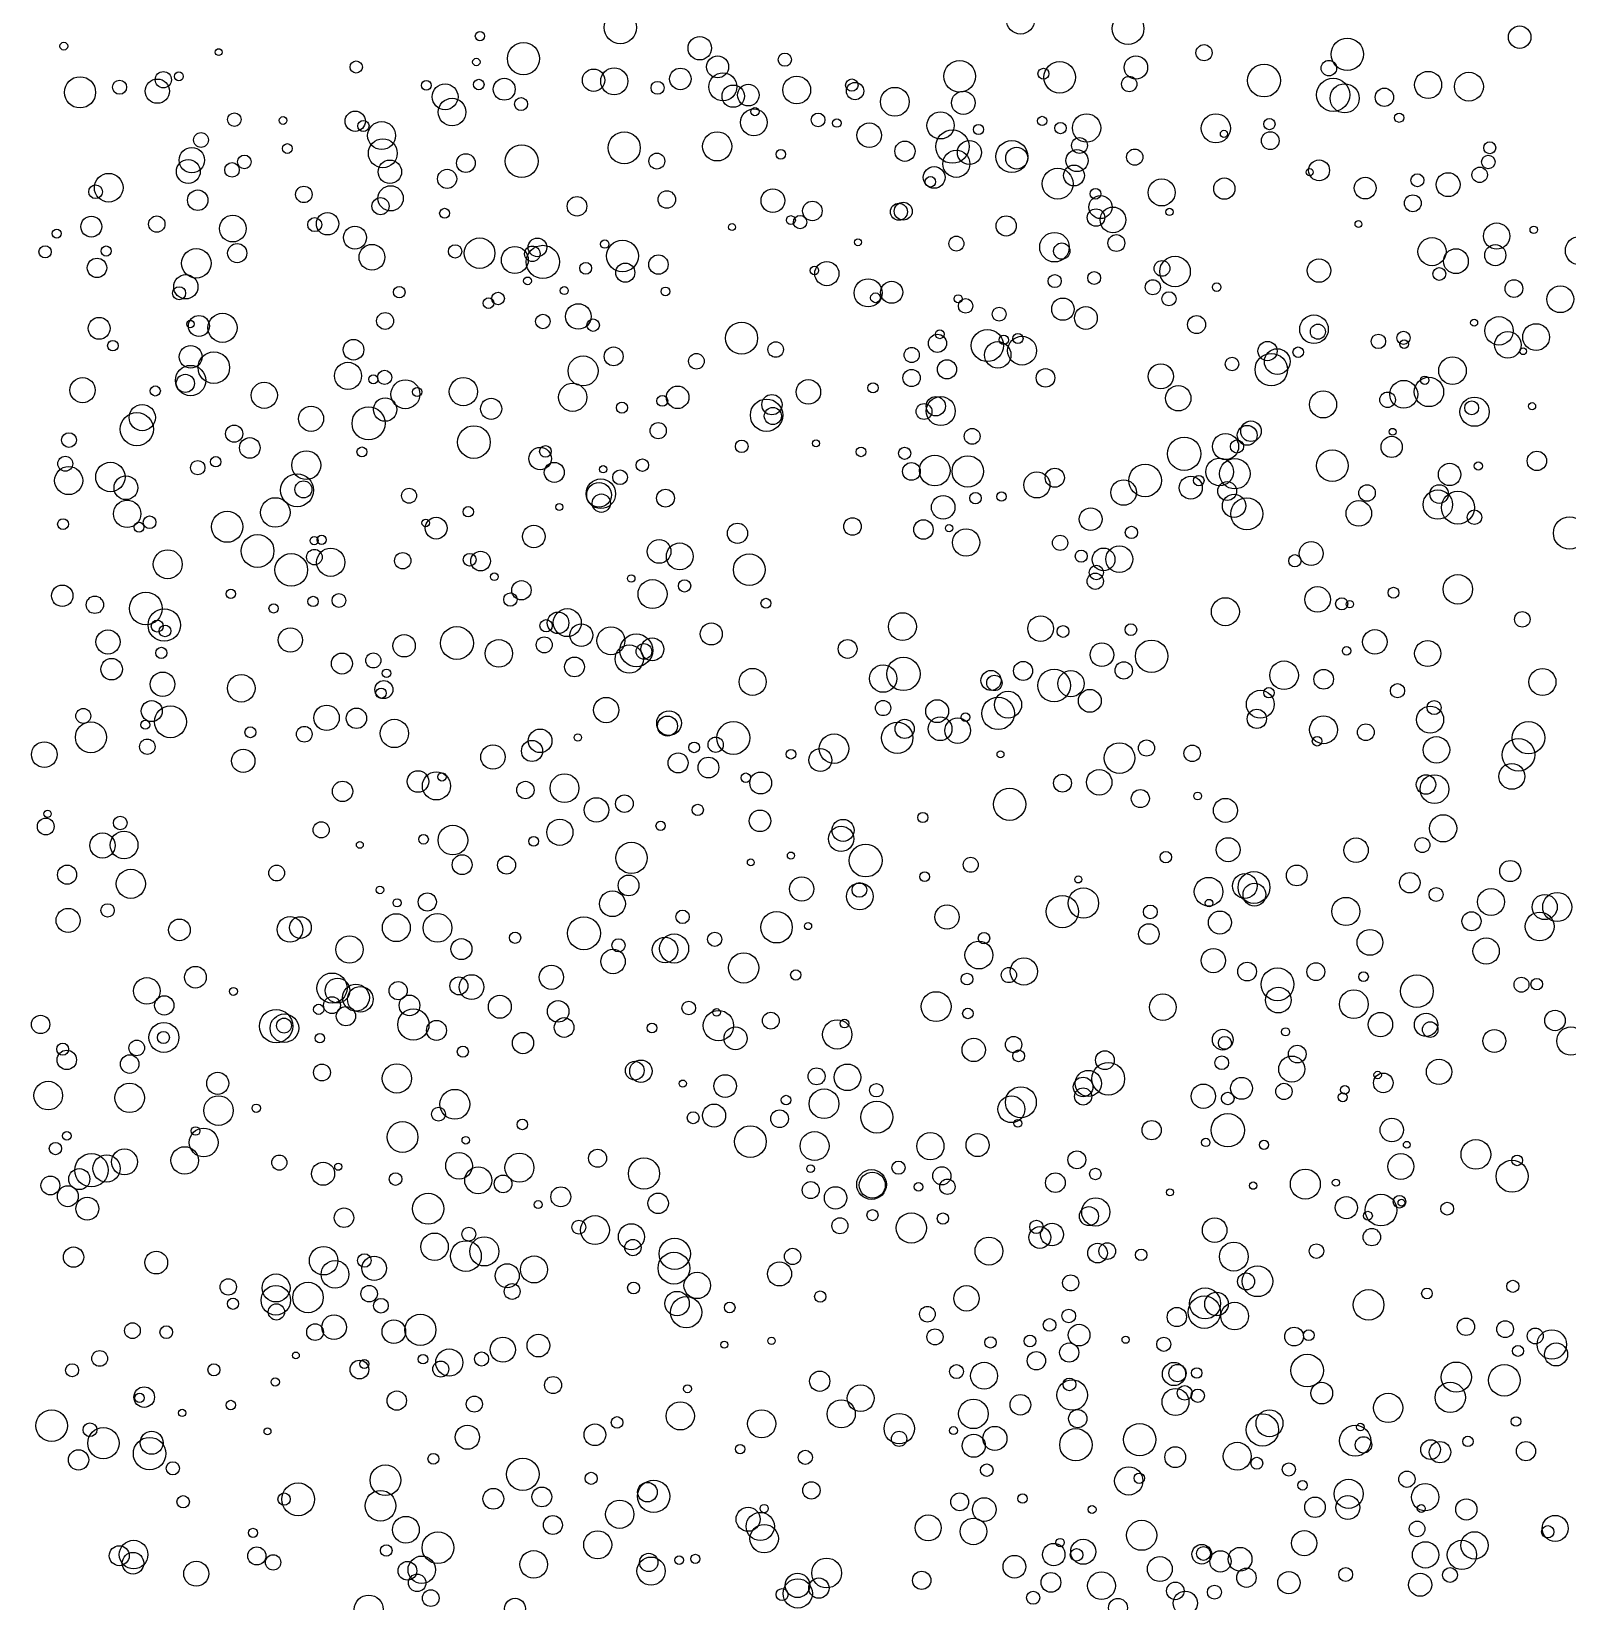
# Model space of a CAD drawing. Extents: x -296 to 296, y -196 to 196.
# Drawn here: x -295.4 to -226.5, y -77.1 to -6.7 of the extents above; entities that cross this region are included whole.
import ezdxf

# ---------------------------------------------------------------- set-up
doc = ezdxf.new("R2010")
doc.units = 0

msp = doc.modelspace()

# ---------------------------------------------------------------- linework, layer by layer
at = {"layer": 'VIA'}
for centre, radius in [((-251.0662, -6.1837), 0.6313), ((-269.0045, -6.5247), 0.7242), ((-246.2439, -6.574), 0.7117), ((-275.2961, -6.9101), 0.2096), ((-265.4448, -7.4504), 0.5257), ((-236.4184, -7.7222), 0.7251), ((-228.691, -6.955), 0.5035), ((-293.9498, -7.3593), 0.1754), ((-287.009, -7.6236), 0.1506), ((-273.3481, -7.9194), 0.7216), ((-261.6302, -7.9649), 0.2969), ((-242.8384, -7.6536), 0.3618), ((-280.8426, -8.2931), 0.2733), ((-275.4602, -8.0697), 0.1655), ((-270.2025, -8.8862), 0.5031), ((-269.2784, -8.9322), 0.6065), ((-266.3132, -8.8268), 0.4831), ((-264.6447, -8.2864), 0.4944), ((-253.7929, -8.7084), 0.7065), ((-250.0372, -8.5955), 0.2456), ((-249.3089, -8.7556), 0.7047), ((-245.8919, -8.3147), 0.5244), ((-240.1501, -8.9016), 0.7359), ((-237.2422, -8.3434), 0.3467), ((-293.2235, -9.4287), 0.6991), ((-291.4507, -9.2003), 0.3159), ((-289.7617, -9.377), 0.5444), ((-289.4895, -8.8637), 0.3639), ((-288.7942, -8.7131), 0.2003), ((-277.6997, -9.1152), 0.214), ((-276.8611, -9.6266), 0.5801), ((-275.3491, -9.0805), 0.2364), ((-274.2092, -9.2899), 0.4922), ((-267.3367, -9.2277), 0.2905), ((-264.409, -9.1818), 0.6267), ((-263.9449, -9.5994), 0.4993), ((-263.267, -9.5508), 0.486), ((-261.0955, -9.3233), 0.622), ((-258.6253, -9.1039), 0.2789), ((-258.484, -9.3713), 0.3876), ((-246.1926, -9.0563), 0.3441), ((-237.0514, -9.5392), 0.7428), ((-236.5365, -9.6957), 0.6531), ((-232.7942, -9.0947), 0.6056), ((-230.9669, -9.1744), 0.6474), ((-276.5477, -10.3126), 0.6167), ((-273.4538, -9.9564), 0.2898), ((-256.6975, -9.8509), 0.6457), ((-253.6303, -9.8977), 0.5243), ((-234.7551, -9.6511), 0.4122), ((-286.3052, -10.6502), 0.3042), ((-284.1207, -10.6909), 0.1723), ((-280.8893, -10.7225), 0.4563), ((-263.0201, -10.7748), 0.6014), ((-262.9696, -10.2938), 0.1844), ((-260.1403, -10.6648), 0.3059), ((-254.6514, -10.9131), 0.6072), ((-250.0956, -10.7116), 0.2082), ((-248.1047, -11.026), 0.6356), ((-242.3096, -11.0416), 0.6535), ((-234.0929, -10.569), 0.2048), ((-287.8002, -11.564), 0.3324), ((-280.5185, -10.9367), 0.2518), ((-279.7059, -11.3663), 0.6259), ((-268.8296, -11.9153), 0.7184), ((-264.6625, -11.8516), 0.6542), ((-259.2974, -10.8058), 0.1898), ((-257.8476, -11.3518), 0.5495), ((-254.1183, -11.8618), 0.7486), ((-252.9482, -11.093), 0.2249), ((-249.2724, -11.0299), 0.2562), ((-241.9471, -11.2918), 0.1614), ((-239.8704, -11.5956), 0.398), ((-239.9114, -10.8511), 0.253), ((-288.2127, -12.4694), 0.5681), ((-283.9317, -11.9469), 0.2194), ((-279.6522, -12.1593), 0.6484), ((-273.4262, -12.5166), 0.7337), ((-256.2464, -12.0691), 0.4545), ((-253.3576, -12.1279), 0.5385), ((-251.4551, -12.3083), 0.7158), ((-251.2366, -12.3813), 0.4915), ((-248.4208, -11.8095), 0.3543), ((-230.0335, -11.9128), 0.2705), ((-288.3708, -12.9786), 0.5361), ((-286.4107, -12.907), 0.327), ((-285.8585, -12.5491), 0.3058), ((-279.3361, -12.9899), 0.5257), ((-275.9279, -12.5999), 0.4205), ((-267.367, -12.5097), 0.3555), ((-261.8112, -12.205), 0.2152), ((-253.9427, -12.6298), 0.6091), ((-248.5344, -12.4882), 0.4934), ((-245.9451, -12.3341), 0.3648), ((-237.683, -12.9253), 0.4683), ((-230.0959, -12.5502), 0.3018), ((-291.9389, -13.703), 0.6431), ((-276.7686, -13.3082), 0.4296), ((-254.9371, -13.242), 0.4866), ((-255.1069, -13.4379), 0.2343), ((-249.3995, -13.5242), 0.694), ((-248.6689, -13.1544), 0.4673), ((-244.7409, -13.9148), 0.6063), ((-241.9304, -13.7434), 0.4768), ((-238.1055, -13.0023), 0.1605), ((-235.6144, -13.7198), 0.4892), ((-233.2754, -13.3717), 0.2913), ((-231.9002, -13.5671), 0.5354), ((-230.484, -13.1277), 0.3458), ((-292.5284, -13.8856), 0.3065), ((-287.9479, -14.2658), 0.4599), ((-283.1909, -14.0045), 0.3694), ((-279.3017, -14.18), 0.5668), ((-266.922, -14.2339), 0.3907), ((-262.1674, -14.2828), 0.5315), ((-247.4811, -14.5722), 0.5161), ((-247.7046, -13.9751), 0.2414), ((-233.4781, -14.4011), 0.3778), ((-279.754, -14.5305), 0.3865), ((-276.8804, -14.8511), 0.2243), ((-270.9469, -14.5349), 0.4382), ((-260.3946, -14.744), 0.4377), ((-256.5155, -14.7808), 0.3811), ((-256.3225, -14.757), 0.402), ((-247.6807, -15.0416), 0.3912), ((-246.9222, -15.148), 0.5776), ((-244.3907, -14.7911), 0.1633), ((-292.7192, -15.4483), 0.4679), ((-289.7823, -15.3363), 0.3662), ((-286.3781, -15.5366), 0.5979), ((-282.7059, -15.359), 0.3139), ((-282.1279, -15.3178), 0.5021), ((-280.9012, -15.9412), 0.5137), ((-263.9983, -15.4678), 0.1532), ((-261.3615, -15.1579), 0.2016), ((-260.9442, -15.2464), 0.2997), ((-251.7079, -15.4178), 0.4525), ((-235.9206, -15.3317), 0.1514), ((-229.7217, -15.8723), 0.5875), ((-228.0611, -15.5877), 0.1657), ((-294.2667, -15.7589), 0.2028), ((-275.3123, -16.6369), 0.6854), ((-272.7198, -16.3774), 0.4175), ((-269.7036, -16.2307), 0.1864), ((-268.9084, -16.7624), 0.7107), ((-258.3519, -16.1464), 0.1559), ((-253.9395, -16.2075), 0.334), ((-249.5445, -16.3706), 0.6622), ((-249.2153, -16.5449), 0.3649), ((-246.7691, -16.1836), 0.3786), ((-232.6197, -16.5691), 0.6307), ((-226.0039, -16.5236), 0.6383), ((-294.7904, -16.578), 0.2743), ((-292.4631, -17.2957), 0.4348), ((-292.0552, -16.5408), 0.2268), ((-288.014, -17.0924), 0.6614), ((-286.1772, -16.6362), 0.4306), ((-280.1382, -16.8217), 0.5791), ((-276.4135, -16.5577), 0.2991), ((-273.7342, -16.9472), 0.6044), ((-272.9494, -16.6656), 0.348), ((-272.4766, -17.0321), 0.7456), ((-267.297, -17.1485), 0.4349), ((-244.1388, -17.4636), 0.6845), ((-231.5507, -16.9971), 0.5581), ((-229.7838, -16.7295), 0.4735), ((-270.5559, -17.3152), 0.2645), ((-268.782, -17.5114), 0.4278), ((-260.3065, -17.4167), 0.1906), ((-259.7482, -17.5528), 0.5429), ((-249.5345, -17.8885), 0.295), ((-247.7645, -17.7504), 0.2884), ((-244.7253, -17.321), 0.3539), ((-237.6868, -17.4183), 0.524), ((-232.2946, -17.5685), 0.2875), ((-288.7816, -18.4313), 0.2917), ((-288.4808, -18.1444), 0.5441), ((-278.9121, -18.3847), 0.2601), ((-273.165, -17.8815), 0.1744), ((-271.5195, -18.3134), 0.1784), ((-266.9853, -18.3495), 0.1945), ((-257.8954, -18.4189), 0.6289), ((-256.8407, -18.3889), 0.4952), ((-245.1359, -18.1662), 0.3385), ((-242.2735, -18.1583), 0.1933), ((-228.9472, -18.2255), 0.3974), ((-226.8688, -18.7041), 0.6004), ((-274.9119, -18.8813), 0.2391), ((-274.4852, -18.6688), 0.282), ((-270.8862, -19.4747), 0.5728), ((-257.5675, -18.6384), 0.2198), ((-253.8594, -18.6812), 0.1819), ((-253.5275, -19.0002), 0.3254), ((-249.1676, -19.1476), 0.4994), ((-244.4114, -18.6816), 0.3171), ((-292.369, -20.0077), 0.4892), ((-288.2762, -19.8132), 0.164), ((-287.8944, -19.9011), 0.4707), ((-286.8362, -19.9856), 0.6523), ((-279.5502, -19.6776), 0.3788), ((-272.4737, -19.7003), 0.3265), ((-270.2218, -19.8626), 0.2796), ((-252.0224, -19.3694), 0.3124), ((-248.1333, -19.5449), 0.5099), ((-243.1727, -19.8383), 0.4036), ((-237.9106, -20.0495), 0.6415), ((-230.7318, -19.7547), 0.1564), ((-229.6181, -20.1172), 0.6374), ((-263.5686, -20.4472), 0.717), ((-254.7899, -20.6799), 0.4079), ((-254.6847, -20.2721), 0.1985), ((-252.5502, -20.7787), 0.7208), ((-251.8161, -20.5234), 0.2094), ((-250.998, -21.0073), 0.6477), ((-251.1806, -20.4651), 0.2286), ((-237.736, -20.1579), 0.3381), ((-235.0225, -20.5932), 0.3231), ((-233.8998, -20.4349), 0.2943), ((-229.2175, -20.7475), 0.595), ((-227.9537, -20.4019), 0.6029), ((-291.7523, -20.7862), 0.2363), ((-288.2648, -21.286), 0.5085), ((-287.226, -21.7677), 0.7087), ((-280.9642, -20.9663), 0.4614), ((-269.304, -21.2637), 0.4231), ((-262.0394, -20.9584), 0.3473), ((-255.9452, -21.202), 0.3406), ((-252.0861, -21.1963), 0.5934), ((-239.9913, -21.0254), 0.4311), ((-239.5573, -21.4967), 0.5765), ((-238.6188, -21.0762), 0.2343), ((-233.8658, -20.7155), 0.1914), ((-228.5357, -21.0333), 0.1515), ((-288.2691, -22.346), 0.6801), ((-281.214, -22.1364), 0.608), ((-270.677, -21.9176), 0.6719), ((-265.5941, -21.4813), 0.3515), ((-254.3632, -21.8466), 0.4295), ((-249.9464, -22.227), 0.4147), ((-244.7753, -22.1596), 0.5617), ((-241.5828, -21.6063), 0.3042), ((-239.8249, -21.8595), 0.7294), ((-231.7025, -21.9032), 0.6185), ((-293.1097, -22.7775), 0.5648), ((-288.5009, -22.4745), 0.407), ((-284.9646, -23.0083), 0.5853), ((-280.0796, -22.2915), 0.1996), ((-279.5714, -22.2039), 0.3166), ((-278.6408, -22.9638), 0.6481), ((-276.0384, -22.843), 0.6342), ((-271.1407, -23.0992), 0.6326), ((-260.5745, -22.8568), 0.5493), ((-257.6782, -22.6748), 0.2291), ((-255.9486, -22.2319), 0.3867), ((-233.8854, -22.9617), 0.6235), ((-232.7573, -22.8577), 0.6589), ((-232.9476, -22.3365), 0.1895), ((-289.85, -22.8156), 0.227), ((-279.5449, -23.6499), 0.5247), ((-278.1107, -22.8585), 0.2047), ((-274.7949, -23.6143), 0.4756), ((-267.1229, -23.2588), 0.244), ((-266.4345, -23.099), 0.5045), ((-262.4509, -23.9025), 0.7255), ((-262.2084, -23.4279), 0.455), ((-254.8628, -23.4973), 0.4335), ((-254.6417, -23.715), 0.65), ((-243.9941, -23.1427), 0.5688), ((-237.5022, -23.4173), 0.6069), ((-234.6123, -23.2112), 0.3481), ((-230.7129, -23.7452), 0.6541), ((-290.679, -24.5269), 0.7458), ((-290.4351, -24.0071), 0.587), ((-282.8683, -24.0593), 0.5647), ((-280.2902, -24.2664), 0.7424), ((-268.9336, -23.5618), 0.2495), ((-262.1672, -23.9375), 0.3827), ((-255.3898, -23.7322), 0.3549), ((-230.8428, -23.5713), 0.3111), ((-228.135, -23.4976), 0.1598), ((-286.3137, -24.7287), 0.384), ((-275.5672, -25.1037), 0.7335), ((-267.3067, -24.5957), 0.364), ((-253.2315, -24.8505), 0.3551), ((-240.9056, -24.8011), 0.4459), ((-240.7362, -24.6203), 0.4609), ((-234.386, -24.6425), 0.153), ((-293.7201, -25.0165), 0.3312), ((-285.6143, -25.3671), 0.4624), ((-280.5862, -25.5472), 0.2237), ((-272.362, -25.5234), 0.2602), ((-263.5621, -25.2987), 0.2813), ((-260.2329, -25.1634), 0.1602), ((-258.2155, -25.5445), 0.2168), ((-256.2596, -25.6084), 0.2726), ((-243.7293, -25.6288), 0.75), ((-241.8752, -25.3054), 0.5863), ((-241.3625, -25.3022), 0.2931), ((-234.4284, -25.3224), 0.475), ((-293.8882, -26.0767), 0.3347), ((-291.8632, -26.6717), 0.6591), ((-287.9486, -26.2544), 0.322), ((-287.1429, -25.9852), 0.2308), ((-283.0822, -26.1396), 0.6468), ((-272.5999, -25.8476), 0.5031), ((-271.9639, -26.4638), 0.4489), ((-268.0166, -26.1374), 0.2799), ((-255.9572, -26.4207), 0.398), ((-254.9094, -26.3815), 0.6884), ((-253.4296, -26.4191), 0.7033), ((-242.1382, -26.4422), 0.6183), ((-241.4572, -26.5232), 0.6831), ((-237.0888, -26.1649), 0.71), ((-230.5461, -26.1784), 0.1858), ((-227.9189, -25.9496), 0.4349), ((-293.7336, -26.8322), 0.6301), ((-291.166, -27.1505), 0.5339), ((-283.4944, -27.2648), 0.737), ((-269.7738, -26.3239), 0.1639), ((-269.0159, -26.6803), 0.3304), ((-250.3299, -27.0267), 0.5847), ((-249.5296, -26.7032), 0.4292), ((-245.4821, -26.8242), 0.7305), ((-243.4346, -27.1516), 0.5144), ((-243.0759, -26.8326), 0.235), ((-231.8323, -26.5567), 0.5011), ((-283.2083, -27.2245), 0.3804), ((-278.4754, -27.5109), 0.3362), ((-269.879, -27.4213), 0.6626), ((-269.9588, -27.4711), 0.5548), ((-269.8564, -27.8433), 0.4114), ((-266.9802, -27.6188), 0.4006), ((-253.0823, -27.6206), 0.2543), ((-251.9195, -27.5473), 0.2067), ((-246.4459, -27.3677), 0.5725), ((-241.8017, -27.3002), 0.4235), ((-241.4946, -27.962), 0.5214), ((-235.5318, -27.3873), 0.3706), ((-232.3581, -27.9058), 0.6584), ((-232.3008, -27.434), 0.4174), ((-231.4582, -28.0448), 0.736), ((-291.1098, -28.323), 0.6146), ((-284.4721, -28.2598), 0.6618), ((-275.8205, -28.2283), 0.233), ((-271.7414, -28.0156), 0.1559), ((-254.5332, -28.0293), 0.5269), ((-247.921, -28.5589), 0.5087), ((-240.9219, -28.3212), 0.7174), ((-235.9019, -28.3024), 0.5737), ((-230.7168, -28.4732), 0.3272), ((-293.9861, -28.7823), 0.2427), ((-290.5801, -28.9223), 0.2233), ((-290.1032, -28.6987), 0.284), ((-286.6279, -28.9002), 0.6986), ((-277.7299, -28.7284), 0.1692), ((-277.2602, -28.9654), 0.4887), ((-272.8858, -29.3359), 0.5065), ((-263.7538, -29.1953), 0.4538), ((-258.5967, -28.8897), 0.3943), ((-255.4183, -29.0228), 0.437), ((-254.2701, -28.9613), 0.163), ((-226.4526, -29.1821), 0.7273), ((-285.266, -29.9867), 0.7348), ((-282.7313, -29.5245), 0.1812), ((-282.3955, -29.4881), 0.2052), ((-267.2677, -30.008), 0.531), ((-253.5069, -29.6069), 0.6111), ((-249.2924, -29.6224), 0.3413), ((-246.0953, -29.1535), 0.2735), ((-289.2929, -30.5828), 0.6506), ((-283.7544, -30.8349), 0.7326), ((-282.7185, -30.2625), 0.348), ((-281.9852, -30.492), 0.6341), ((-278.7578, -30.4242), 0.3656), ((-275.7589, -30.3795), 0.2847), ((-275.2695, -30.4392), 0.4402), ((-266.3418, -30.2288), 0.6008), ((-263.2275, -30.8245), 0.7086), ((-248.3426, -30.22), 0.2716), ((-247.3432, -30.3667), 0.5104), ((-246.638, -30.3548), 0.6009), ((-238.7656, -30.4243), 0.2753), ((-238.0365, -30.0996), 0.5369), ((-247.6675, -30.9514), 0.3242), ((-294.0215, -31.9949), 0.4807), ((-274.6505, -31.1425), 0.1735), ((-273.4375, -31.7476), 0.4331), ((-268.5156, -31.2212), 0.1679), ((-267.5618, -31.9182), 0.6507), ((-266.1265, -31.5515), 0.2772), ((-247.7152, -31.342), 0.3645), ((-237.7513, -32.1583), 0.5739), ((-234.3459, -31.8587), 0.2453), ((-231.4646, -31.7036), 0.6616), ((-292.5602, -32.3996), 0.3887), ((-290.2726, -32.5625), 0.7332), ((-286.4647, -31.9084), 0.2044), ((-284.5483, -32.5618), 0.2055), ((-282.78, -32.249), 0.2326), ((-281.6181, -32.2058), 0.3105), ((-273.9345, -32.1637), 0.2992), ((-262.4767, -32.3312), 0.2232), ((-241.8836, -32.7074), 0.6271), ((-236.668, -32.3547), 0.2731), ((-236.3054, -32.37), 0.1636), ((-289.4484, -33.3055), 0.7276), ((-272.3332, -33.3356), 0.2761), ((-271.7953, -33.2094), 0.4832), ((-271.382, -33.1985), 0.6288), ((-256.3575, -33.3763), 0.6235), ((-250.1661, -33.468), 0.5745), ((-228.573, -33.0514), 0.3478), ((-291.971, -34.066), 0.5387), ((-289.7632, -33.3542), 0.2687), ((-289.4139, -33.5711), 0.262), ((-283.7947, -33.9782), 0.5436), ((-278.6977, -34.2347), 0.5016), ((-276.3301, -34.1129), 0.7366), ((-270.7515, -33.7604), 0.5104), ((-269.4279, -34.0121), 0.6249), ((-268.2878, -34.4414), 0.7353), ((-264.9258, -33.7073), 0.4928), ((-249.159, -33.5938), 0.2638), ((-246.1163, -33.5138), 0.262), ((-235.1829, -34.0607), 0.5483), ((-289.5796, -34.556), 0.2516), ((-274.4506, -34.576), 0.6172), ((-272.4168, -34.1955), 0.3598), ((-268.6059, -34.8304), 0.6331), ((-267.9475, -34.4894), 0.349), ((-267.5743, -34.3934), 0.5134), ((-258.8164, -34.3789), 0.4218), ((-247.4185, -34.6387), 0.5286), ((-245.192, -34.7042), 0.7268), ((-236.4486, -34.4665), 0.1914), ((-232.814, -34.5834), 0.5844), ((-291.8094, -35.2854), 0.4821), ((-281.4849, -35.0329), 0.4717), ((-280.078, -34.8945), 0.3373), ((-271.0589, -35.1826), 0.4434), ((-257.2271, -35.7072), 0.6132), ((-256.3165, -35.5001), 0.7473), ((-250.951, -35.3637), 0.427), ((-246.4364, -35.3422), 0.3896), ((-239.2519, -35.5565), 0.6408), ((-289.5235, -35.9633), 0.5497), ((-285.9975, -36.1385), 0.6193), ((-279.6058, -36.2006), 0.4044), ((-279.4835, -35.4709), 0.1902), ((-263.077, -35.8533), 0.605), ((-252.3882, -35.7907), 0.4515), ((-252.235, -35.9017), 0.3458), ((-249.5615, -36.0171), 0.7322), ((-248.8042, -35.9338), 0.5894), ((-237.4776, -35.7377), 0.4413), ((-227.6702, -35.8586), 0.6064), ((-279.7318, -36.361), 0.2313), ((-269.6379, -37.1164), 0.5663), ((-252.0707, -37.2657), 0.7299), ((-251.6243, -36.8759), 0.6088), ((-247.9594, -36.7042), 0.5116), ((-240.3174, -36.8571), 0.6247), ((-239.9312, -36.3398), 0.2318), ((-234.1685, -36.2495), 0.3189), ((-293.0774, -37.3806), 0.3351), ((-290.0092, -37.1625), 0.4708), ((-289.1697, -37.6438), 0.7114), ((-282.1725, -37.4663), 0.5711), ((-280.8346, -37.4864), 0.4574), ((-266.8223, -37.704), 0.5533), ((-257.2252, -37.0263), 0.3409), ((-254.8017, -37.1675), 0.5125), ((-253.5356, -37.4362), 0.196), ((-240.473, -37.5109), 0.4336), ((-232.7064, -37.5485), 0.6081), ((-232.5258, -37.0066), 0.3169), ((-292.7368, -38.3381), 0.6928), ((-290.2988, -37.7779), 0.2015), ((-285.5886, -38.1121), 0.2433), ((-283.1706, -38.199), 0.3507), ((-279.1326, -38.1662), 0.6353), ((-272.5997, -38.4957), 0.5291), ((-266.8904, -37.8323), 0.4484), ((-263.938, -38.368), 0.7369), ((-256.5901, -38.3623), 0.7016), ((-256.2573, -37.9615), 0.4302), ((-254.6694, -37.9557), 0.5311), ((-253.8817, -38.0386), 0.5702), ((-237.4836, -38.0022), 0.6253), ((-235.586, -38.1132), 0.3756), ((-228.2958, -38.3594), 0.7266), ((-294.8256, -39.1152), 0.5774), ((-290.2081, -38.7612), 0.3445), ((-274.7154, -39.2211), 0.5471), ((-272.9626, -38.9502), 0.4733), ((-270.9077, -38.3472), 0.1636), ((-265.6954, -38.7895), 0.2383), ((-264.7305, -38.6706), 0.3429), ((-259.4246, -38.8464), 0.6599), ((-246.6291, -39.2689), 0.6876), ((-245.419, -38.8199), 0.3624), ((-243.3687, -39.0571), 0.3697), ((-237.7699, -38.5122), 0.2167), ((-232.4208, -38.9026), 0.593), ((-228.7465, -39.1195), 0.73), ((-285.906, -39.3955), 0.5223), ((-266.4148, -39.4878), 0.4481), ((-265.0542, -39.6949), 0.4658), ((-261.3548, -39.0992), 0.2136), ((-260.0384, -39.3568), 0.515), ((-251.9638, -39.1016), 0.155), ((-278.0743, -40.3196), 0.485), ((-277.2474, -40.5176), 0.6308), ((-276.9999, -40.1123), 0.1873), ((-271.5049, -40.6196), 0.6448), ((-263.3808, -40.1484), 0.2108), ((-262.7117, -40.3858), 0.4899), ((-249.1843, -40.3932), 0.4027), ((-247.5384, -40.3554), 0.5719), ((-232.8888, -40.4545), 0.4359), ((-232.5108, -40.6627), 0.6447), ((-229.04, -40.0902), 0.5801), ((-281.4557, -40.7612), 0.4568), ((-273.2589, -40.7008), 0.3894), ((-251.556, -41.3401), 0.7219), ((-245.6955, -41.0828), 0.4039), ((-243.1218, -40.9706), 0.1745), ((-270.0754, -41.5929), 0.5485), ((-268.8208, -41.3134), 0.3943), ((-265.533, -41.5929), 0.2523), ((-241.8814, -41.6124), 0.5379), ((-294.7615, -42.3356), 0.3766), ((-294.68, -41.7708), 0.1614), ((-291.4246, -42.1793), 0.3058), ((-282.4133, -42.4883), 0.3615), ((-271.7155, -42.5945), 0.5875), ((-267.1998, -42.308), 0.2073), ((-262.7429, -42.0837), 0.4844), ((-259.0182, -42.5093), 0.4938), ((-255.4474, -41.9295), 0.2276), ((-232.1237, -42.4191), 0.6117), ((-292.2176, -43.1865), 0.5639), ((-291.2487, -43.1671), 0.6209), ((-277.8269, -42.9077), 0.2164), ((-276.5109, -42.9455), 0.6631), ((-272.8885, -42.9989), 0.2159), ((-259.1083, -42.8902), 0.5667), ((-241.758, -43.3762), 0.5383), ((-236.0273, -43.3998), 0.5493), ((-233.0511, -43.168), 0.337), ((-280.6826, -43.1596), 0.1549), ((-276.0965, -44.0488), 0.4445), ((-268.5044, -43.7431), 0.705), ((-261.3599, -43.6374), 0.1576), ((-258.0064, -43.8639), 0.7342), ((-244.5522, -43.7105), 0.2604), ((-293.8031, -44.4963), 0.4279), ((-290.9465, -44.9039), 0.6531), ((-284.4098, -44.4234), 0.3555), ((-274.1035, -44.0681), 0.4034), ((-263.1565, -43.9437), 0.1523), ((-253.2989, -44.0535), 0.3351), ((-238.6824, -44.5314), 0.4659), ((-229.1143, -44.3321), 0.4728), ((-279.7839, -45.1777), 0.1717), ((-268.6352, -44.9785), 0.4663), ((-260.8723, -45.1365), 0.5429), ((-258.2697, -45.4705), 0.601), ((-258.2891, -45.178), 0.3302), ((-255.3588, -44.5871), 0.2178), ((-248.4777, -44.7088), 0.1584), ((-242.635, -45.2583), 0.6428), ((-241.011, -45.0032), 0.555), ((-240.6, -45.0675), 0.7145), ((-240.5815, -45.3901), 0.5107), ((-233.616, -44.8567), 0.4595), ((-279.0115, -45.7572), 0.1819), ((-277.6576, -45.7203), 0.4062), ((-269.3583, -45.7972), 0.5782), ((-249.1916, -46.151), 0.7218), ((-248.2471, -45.7698), 0.6811), ((-242.6153, -45.7706), 0.1681), ((-236.4824, -46.1444), 0.631), ((-232.4363, -45.386), 0.3139), ((-229.9759, -45.7175), 0.6061), ((-227.5694, -45.9458), 0.5652), ((-227.0069, -45.9464), 0.6526), ((-293.7597, -46.5448), 0.5379), ((-291.9873, -46.0966), 0.3001), ((-283.8116, -46.9483), 0.5744), ((-283.3462, -46.8659), 0.4868), ((-279.046, -46.8708), 0.6263), ((-277.2022, -46.8786), 0.6434), ((-270.6382, -47.1243), 0.7389), ((-266.2152, -46.3844), 0.3014), ((-262.0006, -46.8546), 0.7036), ((-254.3609, -46.3932), 0.5411), ((-245.2476, -46.1649), 0.3094), ((-242.1296, -46.6402), 0.5151), ((-230.85, -46.5848), 0.4272), ((-227.7957, -46.8182), 0.6458), ((-288.7678, -46.9742), 0.4879), ((-273.7201, -47.3241), 0.2513), ((-266.5938, -47.8054), 0.6515), ((-264.7726, -47.3911), 0.3199), ((-260.5892, -46.8007), 0.159), ((-252.7029, -47.3433), 0.2573), ((-245.3139, -47.1575), 0.4603), ((-235.4004, -47.5302), 0.5798), ((-281.1481, -47.8495), 0.6135), ((-276.1281, -47.8306), 0.4698), ((-269.3316, -48.3875), 0.5476), ((-269.0885, -47.6629), 0.2969), ((-267.0017, -47.8706), 0.5702), ((-252.9329, -48.1012), 0.6226), ((-242.4244, -48.3457), 0.5429), ((-230.1936, -47.9182), 0.5903), ((-272.0946, -49.0927), 0.5434), ((-263.4738, -48.6753), 0.6781), ((-250.9121, -48.8317), 0.6119), ((-240.9089, -48.8386), 0.4213), ((-237.8262, -48.8436), 0.4007), ((-290.2265, -49.7076), 0.5955), ((-288.0502, -49.0946), 0.4866), ((-281.9279, -49.5796), 0.6756), ((-281.6821, -49.6893), 0.5552), ((-276.2432, -49.4789), 0.4039), ((-275.6753, -49.5339), 0.5555), ((-261.1412, -48.9926), 0.2309), ((-253.4645, -49.1762), 0.261), ((-251.5864, -48.9947), 0.3405), ((-239.5454, -49.4102), 0.7344), ((-235.6901, -49.0701), 0.2173), ((-233.2966, -49.7197), 0.7337), ((-228.6098, -49.4271), 0.3349), ((-227.9255, -49.4028), 0.2602), ((-289.4491, -50.3564), 0.4328), ((-286.3468, -49.7293), 0.1762), ((-281.9302, -50.3445), 0.3788), ((-280.8589, -50.0076), 0.6031), ((-280.6619, -50.0833), 0.5765), ((-278.9625, -49.694), 0.4068), ((-278.4561, -50.3563), 0.4643), ((-274.4068, -50.4171), 0.5146), ((-254.8484, -50.4111), 0.6708), ((-244.6892, -50.4387), 0.5979), ((-239.5102, -50.1155), 0.578), ((-236.127, -50.3033), 0.6445), ((-284.437, -51.283), 0.7454), ((-282.527, -50.533), 0.229), ((-281.3047, -50.8371), 0.4334), ((-278.2833, -51.2145), 0.7013), ((-271.7931, -50.6248), 0.4837), ((-265.9359, -50.4728), 0.3051), ((-264.6076, -51.2636), 0.6813), ((-264.6889, -50.669), 0.1724), ((-262.2582, -51.0392), 0.3747), ((-253.4267, -50.7157), 0.2348), ((-234.9306, -51.2154), 0.5462), ((-227.1073, -51.0311), 0.4599), ((-294.9934, -51.2094), 0.4107), ((-289.4651, -51.7926), 0.6734), ((-284.0625, -51.3768), 0.6388), ((-284.0802, -51.2591), 0.3344), ((-277.2448, -51.4763), 0.4469), ((-271.5235, -51.3461), 0.4412), ((-267.5869, -51.3658), 0.2156), ((-263.8421, -51.834), 0.5156), ((-259.2799, -51.6567), 0.6553), ((-258.9516, -51.1715), 0.1941), ((-239.1841, -51.5395), 0.1813), ((-232.8875, -51.2235), 0.5229), ((-232.7019, -51.4405), 0.348), ((-226.3954, -51.9528), 0.633), ((-294.0024, -52.3166), 0.2687), ((-290.6829, -52.2624), 0.3482), ((-289.4865, -51.7952), 0.2711), ((-282.4744, -51.8258), 0.2118), ((-273.3678, -52.0431), 0.4762), ((-253.1641, -52.3524), 0.523), ((-251.3767, -52.1122), 0.3662), ((-242.0002, -51.8915), 0.4639), ((-241.9049, -52.0346), 0.2899), ((-229.8271, -51.9508), 0.515), ((-293.818, -52.7986), 0.4367), ((-290.9972, -52.9858), 0.4159), ((-276.0639, -52.4303), 0.2478), ((-251.1503, -52.619), 0.2644), ((-247.2831, -52.8122), 0.4222), ((-242.0464, -52.9266), 0.3053), ((-238.9082, -53.2096), 0.5842), ((-238.6596, -52.5393), 0.3978), ((-232.3049, -53.3355), 0.569), ((-287.051, -53.8489), 0.4965), ((-282.3796, -53.3633), 0.3793), ((-279.0202, -53.629), 0.6574), ((-268.3581, -53.2799), 0.42), ((-268.0812, -53.3057), 0.5012), ((-264.3069, -53.9701), 0.5086), ((-260.2066, -53.5349), 0.3792), ((-258.8268, -53.5798), 0.5956), ((-248.0273, -53.8534), 0.5864), ((-247.1308, -53.643), 0.7314), ((-234.805, -53.8285), 0.4396), ((-235.0575, -53.4748), 0.1667), ((-294.6506, -54.3954), 0.6401), ((-291.0013, -54.5005), 0.6595), ((-276.4217, -54.7881), 0.6697), ((-266.2044, -53.8591), 0.1583), ((-259.8744, -54.7633), 0.6666), ((-257.5275, -54.1593), 0.3018), ((-251.0508, -54.6956), 0.6936), ((-248.26, -54.012), 0.4389), ((-248.2589, -54.4366), 0.3853), ((-242.8689, -54.4272), 0.5453), ((-241.1563, -54.0713), 0.4903), ((-239.2596, -54.2124), 0.3661), ((-236.5235, -54.1451), 0.1931), ((-287.0176, -55.0691), 0.6631), ((-285.327, -54.9658), 0.1859), ((-264.8036, -55.2956), 0.5186), ((-261.5781, -54.5984), 0.2118), ((-257.5078, -55.3612), 0.7165), ((-251.4734, -55.0076), 0.6033), ((-241.7756, -54.5274), 0.2812), ((-236.6191, -54.4717), 0.2018), ((-278.7668, -56.2564), 0.6902), ((-277.1546, -55.2332), 0.3102), ((-273.3952, -55.6895), 0.2366), ((-265.7392, -55.3909), 0.2668), ((-261.8673, -55.4336), 0.3971), ((-251.1869, -55.6419), 0.1733), ((-245.1872, -55.9471), 0.4324), ((-241.7769, -55.9518), 0.7482), ((-234.4218, -55.9401), 0.5261), ((-293.8165, -56.2016), 0.1952), ((-287.6813, -56.5001), 0.6443), ((-288.0427, -55.985), 0.1935), ((-275.9305, -56.4017), 0.1703), ((-263.1735, -56.4591), 0.7111), ((-260.2962, -56.6593), 0.6468), ((-255.106, -56.6645), 0.61), ((-252.9898, -56.6136), 0.5186), ((-294.3255, -56.774), 0.2757), ((-292.7108, -57.7445), 0.75), ((-291.2326, -57.3725), 0.5812), ((-288.5321, -57.3046), 0.6167), ((-276.2364, -57.5438), 0.5977), ((-273.5264, -57.6296), 0.65), ((-270.0246, -57.2082), 0.4045), ((-248.539, -57.2746), 0.4009), ((-242.7621, -56.4979), 0.1878), ((-240.1525, -56.6062), 0.2045), ((-234.0168, -57.5793), 0.5801), ((-233.7516, -56.6021), 0.1517), ((-230.6537, -57.035), 0.6667), ((-293.2571, -58.1416), 0.4727), ((-292.032, -57.6658), 0.6111), ((-284.2917, -57.4018), 0.339), ((-282.3277, -57.8995), 0.5171), ((-281.6488, -57.5859), 0.1609), ((-275.3737, -58.1971), 0.6069), ((-267.9454, -57.8915), 0.6993), ((-260.477, -57.671), 0.1729), ((-256.5385, -57.6305), 0.2963), ((-254.5918, -57.9954), 0.4072), ((-247.7115, -57.9123), 0.256), ((-238.2989, -58.3667), 0.6717), ((-229.0322, -58.0146), 0.7169), ((-228.8036, -57.3018), 0.2399), ((-294.5546, -58.4264), 0.4222), ((-279.0814, -58.1391), 0.2821), ((-274.2608, -58.3548), 0.3961), ((-260.4712, -58.6348), 0.3811), ((-257.7437, -58.3837), 0.6658), ((-257.709, -58.4144), 0.5828), ((-255.6395, -58.4892), 0.1888), ((-254.3435, -58.4845), 0.345), ((-249.5035, -58.303), 0.4404), ((-240.6363, -58.4348), 0.1639), ((-236.9299, -58.303), 0.1597), ((-293.7721, -58.9097), 0.4691), ((-292.8994, -59.4668), 0.515), ((-277.6202, -59.4683), 0.6968), ((-272.6876, -59.2854), 0.1775), ((-271.6729, -58.9355), 0.4452), ((-267.3104, -59.2275), 0.46), ((-259.357, -58.9822), 0.4994), ((-247.6929, -59.6141), 0.631), ((-244.3692, -58.7348), 0.1562), ((-236.4589, -59.4193), 0.4977), ((-234.9103, -59.5334), 0.7093), ((-234.0799, -59.1562), 0.281), ((-233.9887, -59.1999), 0.1545), ((-281.392, -59.873), 0.437), ((-270.1384, -60.4255), 0.6464), ((-257.7008, -59.7577), 0.2492), ((-255.9599, -60.3328), 0.6792), ((-254.5442, -59.9085), 0.2524), ((-247.9978, -59.8015), 0.4261), ((-235.4948, -59.7853), 0.1997), ((-231.9393, -59.4672), 0.2873), ((-275.7972, -60.608), 0.3102), ((-270.8677, -60.2955), 0.3128), ((-268.5101, -60.7246), 0.5832), ((-259.1608, -60.2324), 0.3597), ((-250.1989, -60.7574), 0.4894), ((-250.3551, -60.2819), 0.2997), ((-249.6537, -60.6252), 0.5096), ((-242.3641, -60.4317), 0.5514), ((-235.318, -60.743), 0.3892), ((-293.5147, -61.6365), 0.4544), ((-282.306, -61.7997), 0.6383), ((-277.3312, -61.1718), 0.6143), ((-275.9274, -61.5935), 0.6913), ((-275.1021, -61.3819), 0.6534), ((-268.4397, -61.2107), 0.3636), ((-266.5687, -61.4899), 0.7019), ((-252.4819, -61.3685), 0.624), ((-247.6147, -61.4584), 0.4406), ((-247.1777, -61.3696), 0.3747), ((-241.5036, -61.615), 0.6465), ((-237.8008, -61.3687), 0.327), ((-289.8058, -61.8841), 0.5084), ((-281.791, -62.4109), 0.6206), ((-280.4759, -61.7891), 0.3035), ((-280.0382, -62.1399), 0.5468), ((-274.075, -62.4747), 0.5401), ((-272.8701, -62.1913), 0.6053), ((-266.6029, -62.1338), 0.7115), ((-261.869, -62.3901), 0.5418), ((-261.2823, -61.6082), 0.3656), ((-245.6592, -61.5373), 0.2591), ((-286.5787, -62.9757), 0.364), ((-284.4371, -63.0217), 0.6274), ((-265.5588, -62.9046), 0.5934), ((-248.8166, -62.7959), 0.3602), ((-240.9542, -62.7267), 0.3806), ((-240.4415, -62.7235), 0.6874), ((-284.447, -63.5726), 0.6628), ((-283.005, -63.45), 0.6826), ((-280.2656, -63.2774), 0.3703), ((-273.8547, -63.1771), 0.3541), ((-268.4103, -63.0211), 0.2671), ((-266.4597, -63.7203), 0.548), ((-260.0423, -63.4093), 0.2531), ((-253.4873, -63.4862), 0.5691), ((-242.7932, -63.7128), 0.6972), ((-242.2814, -63.7397), 0.5295), ((-235.4618, -63.7791), 0.6866), ((-232.8472, -63.267), 0.2408), ((-228.9997, -62.9479), 0.2733), ((-286.3671, -63.7293), 0.2531), ((-284.4204, -64.0941), 0.3641), ((-279.7341, -63.8165), 0.328), ((-266.0517, -64.1097), 0.7013), ((-264.1015, -63.8995), 0.2382), ((-255.2394, -64.1968), 0.3521), ((-248.9052, -64.276), 0.3062), ((-244.058, -64.3234), 0.4322), ((-242.8267, -64.1068), 0.7267), ((-241.4652, -64.2838), 0.6189), ((-290.8756, -64.9344), 0.3533), ((-289.3612, -65.0027), 0.2851), ((-282.6899, -65.0003), 0.3749), ((-281.8358, -64.7801), 0.5525), ((-279.1578, -64.9799), 0.5286), ((-277.9663, -64.898), 0.6966), ((-249.7648, -64.6767), 0.2817), ((-248.4404, -65.1332), 0.4881), ((-231.0992, -64.7608), 0.3908), ((-229.344, -64.8693), 0.3752), ((-274.2701, -65.7869), 0.5624), ((-272.6766, -65.6006), 0.5103), ((-264.3452, -65.5636), 0.1584), ((-262.2253, -65.3924), 0.1649), ((-254.9006, -65.2145), 0.3609), ((-252.4092, -65.4623), 0.2548), ((-250.6416, -65.3994), 0.262), ((-246.3536, -65.3409), 0.1613), ((-244.644, -65.545), 0.3176), ((-238.8022, -65.2001), 0.4207), ((-238.1453, -65.1391), 0.2423), ((-227.9935, -65.1727), 0.3562), ((-227.2506, -65.5559), 0.6591), ((-292.3453, -66.1799), 0.3538), ((-283.5481, -66.0455), 0.1515), ((-277.8503, -66.213), 0.2118), ((-276.673, -66.3628), 0.608), ((-275.2228, -66.2042), 0.3155), ((-250.3557, -66.2837), 0.4122), ((-248.8848, -65.9176), 0.4301), ((-238.2156, -66.722), 0.73), ((-228.7689, -65.8429), 0.2467), ((-227.0579, -66.0019), 0.5148), ((-293.5791, -66.7067), 0.2904), ((-287.2206, -66.6929), 0.2702), ((-280.6984, -66.6789), 0.4182), ((-280.477, -66.4267), 0.2), ((-277.0523, -66.6544), 0.3595), ((-260.067, -67.2003), 0.4544), ((-253.9377, -66.77), 0.3126), ((-252.6976, -66.957), 0.604), ((-244.1869, -66.878), 0.5211), ((-244.029, -66.8385), 0.3878), ((-243.1674, -66.8323), 0.2332), ((-231.5322, -67.0179), 0.6773), ((-229.3792, -67.1574), 0.7064), ((-290.3484, -67.9128), 0.4613), ((-284.4749, -67.2341), 0.186), ((-272.0195, -67.3736), 0.3826), ((-265.9941, -67.5408), 0.1792), ((-258.2324, -67.9638), 0.5987), ((-248.7514, -67.8201), 0.6846), ((-248.872, -67.3452), 0.2863), ((-244.1188, -68.1289), 0.6047), ((-243.7076, -67.7234), 0.3294), ((-243.1206, -67.851), 0.2971), ((-237.5635, -67.736), 0.4859), ((-231.8023, -67.9257), 0.6787), ((-290.556, -67.9483), 0.214), ((-286.4649, -68.2689), 0.2119), ((-279.0256, -68.0719), 0.4327), ((-275.5489, -68.2283), 0.359), ((-266.3165, -68.7549), 0.6312), ((-259.1013, -68.6655), 0.6295), ((-253.1776, -68.6653), 0.6613), ((-251.0717, -68.2559), 0.4613), ((-234.5866, -68.3987), 0.6548), ((-294.4962, -69.1934), 0.703), ((-288.6474, -68.6227), 0.1647), ((-269.1522, -69.0493), 0.2604), ((-262.6679, -69.1099), 0.6307), ((-256.5016, -69.3247), 0.6815), ((-248.4994, -68.8785), 0.4096), ((-240.2203, -69.3826), 0.7256), ((-239.9049, -69.0839), 0.6044), ((-228.8526, -69.0065), 0.2159), ((-292.7788, -69.3766), 0.3098), ((-292.178, -69.9772), 0.7014), ((-290.013, -69.9603), 0.5161), ((-284.8211, -69.4506), 0.1563), ((-275.8582, -69.7106), 0.5431), ((-270.1447, -69.6013), 0.4869), ((-256.5088, -69.7853), 0.3403), ((-254.0694, -69.4148), 0.1781), ((-253.1648, -70.0929), 0.5175), ((-252.2149, -69.766), 0.541), ((-248.5854, -70.0485), 0.7244), ((-245.7233, -69.8208), 0.7245), ((-236.0632, -69.8699), 0.6968), ((-235.8306, -69.2566), 0.1723), ((-231.0089, -69.8969), 0.2328), ((-293.2906, -70.729), 0.4562), ((-290.1064, -70.4466), 0.7284), ((-263.6357, -70.2436), 0.2095), ((-260.7137, -70.6132), 0.3162), ((-244.1313, -70.6041), 0.4674), ((-241.3533, -70.5617), 0.6245), ((-235.6915, -70.054), 0.3668), ((-232.6865, -70.2685), 0.442), ((-232.2628, -70.3812), 0.4788), ((-228.4095, -70.3362), 0.4302), ((-289.0659, -71.103), 0.295), ((-279.5347, -71.6378), 0.688), ((-277.3833, -70.6781), 0.2441), ((-273.375, -71.3736), 0.7281), ((-252.5794, -71.1902), 0.2803), ((-246.2148, -71.6704), 0.6335), ((-240.4731, -70.878), 0.2662), ((-239.0364, -71.1557), 0.2938), ((-283.4486, -72.4948), 0.7344), ((-270.312, -71.5559), 0.2715), ((-267.5103, -72.3601), 0.724), ((-267.7893, -72.1746), 0.4392), ((-260.4391, -72.0936), 0.39), ((-245.7413, -71.552), 0.2336), ((-238.4246, -71.8649), 0.214), ((-236.3576, -72.2499), 0.6512), ((-233.7456, -71.5933), 0.3647), ((-232.9232, -72.3965), 0.6101), ((-288.5997, -72.6047), 0.278), ((-284.075, -72.487), 0.2773), ((-279.7553, -72.7843), 0.6875), ((-274.6976, -72.471), 0.4668), ((-272.5235, -72.3881), 0.4436), ((-253.7909, -72.6088), 0.4005), ((-252.6909, -72.953), 0.5296), ((-250.974, -72.4616), 0.2098), ((-237.8642, -72.8503), 0.4591), ((-236.3908, -72.8637), 0.5353), ((-231.082, -72.9492), 0.4758), ((-269.0303, -73.162), 0.6346), ((-263.2773, -73.3877), 0.5398), ((-262.7319, -73.7103), 0.632), ((-262.5576, -72.9093), 0.1846), ((-255.2012, -73.777), 0.5809), ((-247.8565, -72.952), 0.1782), ((-233.1028, -72.9084), 0.1758), ((-285.4745, -73.9987), 0.2036), ((-278.6137, -73.858), 0.5989), ((-272.0285, -73.6464), 0.4247), ((-262.5566, -74.2584), 0.6378), ((-253.1768, -73.9324), 0.5962), ((-245.6352, -74.1076), 0.6736), ((-238.3483, -74.4591), 0.564), ((-233.2877, -73.8207), 0.3493), ((-227.432, -73.9488), 0.2763), ((-227.0998, -73.7979), 0.585), ((-291.4655, -75.0217), 0.448), ((-290.8232, -74.9725), 0.6432), ((-279.497, -74.7914), 0.2579), ((-277.1792, -74.6658), 0.7123), ((-270.0196, -74.5333), 0.6285), ((-249.5779, -74.9732), 0.5044), ((-249.2907, -74.433), 0.1875), ((-248.2568, -74.8454), 0.5608), ((-242.9417, -74.9551), 0.4399), ((-232.9107, -74.9836), 0.5904), ((-231.2804, -74.9876), 0.6587), ((-230.7117, -74.5577), 0.6128), ((-290.8494, -75.3605), 0.4859), ((-288.016, -75.831), 0.5599), ((-285.3, -75.0316), 0.4069), ((-284.5685, -75.3213), 0.3441), ((-278.5497, -75.6991), 0.4194), ((-277.9074, -75.65), 0.6146), ((-272.8876, -75.4113), 0.6162), ((-267.6283, -75.7128), 0.6307), ((-267.7302, -75.3256), 0.4114), ((-266.3671, -75.2226), 0.1979), ((-265.639, -75.1629), 0.2024), ((-259.7563, -75.7974), 0.6679), ((-251.3391, -75.515), 0.5079), ((-248.5529, -74.9818), 0.2808), ((-244.8206, -75.6214), 0.558), ((-242.8623, -74.9203), 0.3105), ((-242.1044, -75.2767), 0.477), ((-241.2257, -75.1835), 0.535), ((-278.1107, -76.2397), 0.3918), ((-261.0622, -76.3531), 0.5472), ((-255.4946, -76.1269), 0.4099), ((-249.7019, -76.2178), 0.4416), ((-247.4353, -76.3683), 0.6211), ((-240.938, -76.0075), 0.4341), ((-239.0368, -76.2331), 0.4996), ((-236.4908, -75.8644), 0.3117), ((-233.1515, -76.3225), 0.5166), ((-231.8137, -75.8878), 0.3308), ((-277.5054, -76.9248), 0.3732), ((-261.7513, -76.7628), 0.2668), ((-261.052, -76.7116), 0.6558), ((-260.1048, -76.475), 0.4559), ((-250.4992, -76.9057), 0.2925), ((-244.1246, -76.6), 0.393), ((-243.6789, -77.1498), 0.5414), ((-242.3748, -76.6543), 0.3132), ((-280.2837, -77.437), 0.6508), ((-273.725, -77.3935), 0.4647), ((-246.697, -77.3567), 0.4236)]:
    msp.add_circle(centre, radius, dxfattribs=at)

doc.saveas('drawing.dxf')
